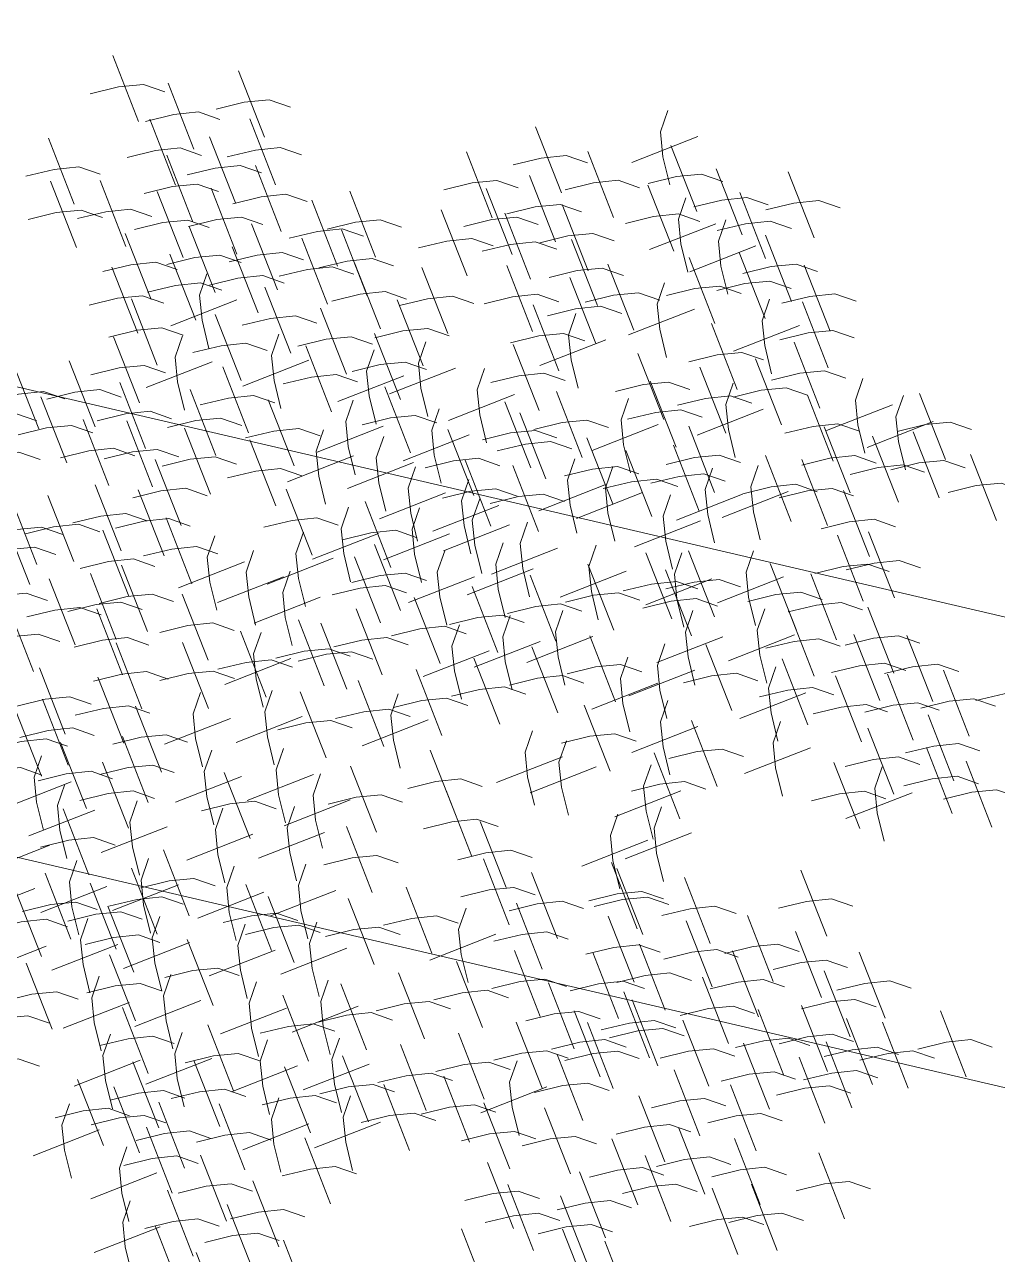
# Model space of a CAD drawing. Header units: millimetres. Extents: x 474016 to 477875, y 2288607 to 2292200.
# Drawn here: x 474271.42 to 474277.79, y 2289459.5 to 2289467.56 of the extents above; entities that cross this region are included whole.
import ezdxf

# ---------------------------------------------------------------- set-up
doc = ezdxf.new("R2010")
doc.units = ezdxf.units.MM
doc.header["$LTSCALE"] = 50
doc.layers.add('EXT', color=3, linetype='Continuous', lineweight=5)
doc.layers.add('JARDINES', color=98, linetype='Continuous', lineweight=13)

# ---------------------------------------------------------------- blocks, each defined once
blk = doc.blocks.new('Plarbol-031')
for points in [[(0.1874, 2.608325), (0.40975, 2.455225)], [(0.197575, 2.439975), (0.2719, 2.521925), (0.34495, 2.5829), (0.428175, 2.60515)], [(-0.158175, 2.3142), (-0.240125, 2.388525), (-0.301075, 2.461575), (-0.3233, 2.5448)], [(-0.326475, 2.304025), (-0.173425, 2.526375)], [(-0.239475, 2.44125), (-0.01715, 2.28815)], [(-0.229325, 2.2729), (-0.155, 2.35485), (-0.08195, 2.415825), (0.001275, 2.438075)], [(-0.046375, 2.464125), (0.175975, 2.311025)], [(-0.0362, 2.295775), (0.038125, 2.377725), (0.111175, 2.4387), (0.1944, 2.46095)], [(0.07815, 2.43935), (0.300475, 2.28625)], [(0.0883, 2.271), (0.162625, 2.35295), (0.235675, 2.413925), (0.3189, 2.436175)], [(0.250925, 2.3593), (0.473275, 2.2062)], [(0.2611, 2.19095), (0.335425, 2.2729), (0.408475, 2.3339), (0.4917, 2.356125)], [(0.43705, 2.347875), (0.6594, 2.194775)], [(0.447225, 2.179525), (0.52155, 2.261475), (0.5946, 2.32245), (0.677825, 2.3447)], [(0.0845, 2.07725), (0.00255, 2.151575), (-0.058425, 2.224625), (-0.080675, 2.30785)], [(0.089575, 2.082975), (0.242675, 2.3053)], [(0.257925, 2.093125), (0.175975, 2.16745), (0.115, 2.2405), (0.09275, 2.323725)], [(-0.226775, 2.26655), (-0.00445, 2.11345)], [(-0.2166, 2.0982), (-0.142275, 2.18015), (-0.069225, 2.24115), (0.013975, 2.263375)], [(-0.08385, 2.067075), (0.06925, 2.289425)], [(0.20455, 2.2494), (0.4269, 2.0963)], [(-0.705725, 2.211275), (-0.4834, 2.0582)], [(-0.695575, 2.04295), (-0.62125, 2.1249), (-0.548175, 2.185875), (-0.464975, 2.2081)], [(-0.488475, 2.244325), (-0.266125, 2.091225)], [(-0.4783, 2.075975), (-0.403975, 2.157925), (-0.330925, 2.2189), (-0.247725, 2.24115)], [(0.214725, 2.08105), (0.28905, 2.163), (0.3621, 2.224), (0.445325, 2.246225)], [(0.50885, 2.228425), (0.731175, 2.07535)], [(0.519, 2.0601), (0.593325, 2.14205), (0.666375, 2.203025), (0.7496, 2.22525)], [(0.565375, 1.935575), (0.483425, 2.0099), (0.42245, 2.082975), (0.400225, 2.166175)], [(1.074225, 2.189675), (1.29655, 2.0366)], [(1.084375, 2.02135), (1.1587, 2.1033), (1.23175, 2.164275), (1.314975, 2.1865)], [(0.057175, 2.1268), (0.279525, 1.9737)], [(0.06735, 1.95845), (0.141675, 2.0404), (0.214725, 2.101375), (0.29795, 2.123625)], [(0.39705, 1.925425), (0.550125, 2.14775)], [(1.028475, 1.884125), (0.946525, 1.95845), (0.88555, 2.0315), (0.863325, 2.114725)], [(1.024025, 1.907625), (1.177125, 2.129975)], [(1.192375, 1.9178), (1.110425, 1.992125), (1.04945, 2.065175), (1.0272, 2.1484)], [(0.56855, 2.0836), (0.7909, 1.9305)], [(0.578725, 1.91525), (0.65305, 1.9972), (0.7261, 2.0582), (0.809325, 2.080425)], [(0.860125, 1.873975), (1.013225, 2.0963)], [(1.36515, 2.105825), (1.5875, 1.95275)], [(1.375325, 1.9375), (1.44965, 2.01945), (1.5227, 2.080425), (1.605925, 2.10265)], [(-0.6206, 2.044225), (-0.398275, 1.891125)], [(-0.61045, 1.875875), (-0.536125, 1.957825), (-0.463075, 2.0188), (-0.37985, 2.04105)], [(-0.45545, 2.022625), (-0.233125, 1.869525)], [(-0.445275, 1.854275), (-0.37095, 1.936225), (-0.2979, 1.9972), (-0.2147, 2.01945)], [(1.135825, 2.055025), (1.358175, 1.901925)], [(1.146, 1.886675), (1.220325, 1.968625), (1.293375, 2.0296), (1.3766, 2.051825)], [(-0.8709, 1.985125), (-0.64855, 1.83205)], [(-0.860725, 1.8168), (-0.7864, 1.89875), (-0.71335, 1.959725), (-0.630125, 1.98195)], [(0.031125, 1.753275), (0.184225, 1.9756)], [(0.199475, 1.763425), (0.117525, 1.83775), (0.05655, 1.9108), (0.0343, 1.994025)], [(-0.3519, 1.93305), (-0.129575, 1.77995)], [(-0.341725, 1.7647), (-0.2674, 1.84665), (-0.194375, 1.907625), (-0.11115, 1.929875)], [(-0.18485, 1.9324), (0.0375, 1.779325)], [(-0.174675, 1.764075), (-0.10035, 1.846025), (-0.0273, 1.907), (0.0559, 1.929225)], [(0.268725, 1.96545), (0.49105, 1.81235)], [(0.278875, 1.7971), (0.3532, 1.87905), (0.42625, 1.940025), (0.509475, 1.962275)], [(0.483425, 1.9483), (0.705775, 1.7952)], [(0.4936, 1.77995), (0.567925, 1.8619), (0.640975, 1.922875), (0.7242, 1.945125)], [(0.7242, 1.944475), (0.946525, 1.791375)], [(0.73435, 1.77615), (0.808675, 1.858075), (0.881725, 1.919075), (0.96495, 1.9413)], [(1.01705, 1.954), (1.239375, 1.800925)], [(1.0272, 1.785675), (1.101525, 1.867625), (1.174575, 1.9286), (1.2578, 1.950825)], [(-0.729875, 1.912075), (-0.507525, 1.758975)], [(-0.7197, 1.74375), (-0.645375, 1.8257), (-0.572325, 1.886675), (-0.4891, 1.9089)], [(-0.6187, 1.873325), (-0.39635, 1.720225)], [(0.8449, 1.880325), (1.067225, 1.727225)], [(0.85505, 1.711975), (0.929375, 1.793925), (1.002425, 1.8549), (1.08565, 1.87715)], [(-0.608525, 1.705), (-0.5342, 1.78695), (-0.46115, 1.847925), (-0.37795, 1.87015)], [(-0.275675, 1.809175), (-0.05335, 1.656075)], [(-0.2655, 1.640825), (-0.1912, 1.722775), (-0.11815, 1.78375), (-0.034925, 1.806)], [(0.32525, 1.80345), (0.5476, 1.65035)], [(0.335425, 1.635125), (0.40975, 1.71705), (0.4828, 1.77805), (0.566025, 1.800275)], [(0.4612, 1.58365), (0.6143, 1.806)], [(0.62955, 1.593825), (0.5476, 1.66815), (0.4866, 1.7412), (0.464375, 1.824425)], [(-1.761525, 1.7539), (-1.539175, 1.6008)], [(-1.75135, 1.585575), (-1.677025, 1.6675), (-1.603975, 1.7285), (-1.52075, 1.750725)], [(-0.826425, 1.7482), (-0.6041, 1.5951)], [(-0.81625, 1.57985), (-0.74195, 1.6618), (-0.668875, 1.722775), (-0.585675, 1.745)], [(-0.50055, 1.711975), (-0.2782, 1.558875)], [(-0.490375, 1.543625), (-0.41605, 1.625575), (-0.343, 1.686575), (-0.259775, 1.7088)], [(-0.18295, 1.4674), (-0.02985, 1.68975)], [(-0.0146, 1.477575), (-0.09655, 1.5519), (-0.157525, 1.62495), (-0.179775, 1.708175)], [(0.100375, 1.71515), (0.322725, 1.56205)], [(0.11055, 1.546825), (0.184875, 1.62875), (0.257925, 1.68975), (0.34115, 1.711975)], [(0.843625, 1.729125), (1.06595, 1.576025)], [(0.853775, 1.5608), (0.9281, 1.642725), (1.001175, 1.703725), (1.084375, 1.72595)], [(1.041825, 1.720875), (1.26415, 1.567775)], [(1.051975, 1.552525), (1.1263, 1.634475), (1.19935, 1.69545), (1.282575, 1.7177)], [(-0.3341, 1.64465), (-0.1118, 1.49155)], [(-0.32395, 1.4763), (-0.249625, 1.55825), (-0.1766, 1.619225), (-0.093375, 1.641475)], [(0.1982, 1.653525), (0.42055, 1.50045)], [(0.208375, 1.4852), (0.2827, 1.56715), (0.35575, 1.628125), (0.438975, 1.65035)], [(0.720375, 1.664325), (0.942725, 1.51125)], [(0.73055, 1.496), (0.804875, 1.57795), (0.877925, 1.638925), (0.96115, 1.66115)], [(1.20825, 1.644), (1.4306, 1.4909)], [(1.218425, 1.475675), (1.29275, 1.557625), (1.3658, 1.6186), (1.449025, 1.640825)], [(-1.6243, 1.62685), (-1.401975, 1.47375)], [(-1.614125, 1.458525), (-1.5398, 1.54045), (-1.46675, 1.60145), (-1.38355, 1.623675)], [(-1.15485, 1.61225), (-0.932525, 1.45915)], [(-1.144675, 1.4439), (-1.07035, 1.52585), (-0.9973, 1.586825), (-0.9141, 1.609075)], [(0.4161, 1.593175), (0.638425, 1.4401)], [(0.715925, 1.3772), (0.869025, 1.59955)], [(0.884275, 1.387375), (0.802325, 1.4617), (0.74135, 1.53475), (0.7191, 1.61795)], [(-1.9578, 1.5646), (-1.735475, 1.4115)], [(-1.94765, 1.39625), (-1.873325, 1.4782), (-1.800275, 1.5392), (-1.71705, 1.561425)], [(0.3316, 1.321925), (0.24965, 1.39625), (0.188675, 1.469325), (0.16645, 1.552525)], [(0.42625, 1.42485), (0.500575, 1.5068), (0.57365, 1.567775), (0.65685, 1.59)], [(1.117425, 1.5665), (1.33975, 1.4134)], [(1.127575, 1.398175), (1.2019, 1.4801), (1.27495, 1.5411), (1.358175, 1.563325)], [(-2.19095, 1.5341), (-1.9686, 1.381025)], [(-2.180775, 1.365775), (-2.10645, 1.447725), (-2.0334, 1.5087), (-1.950175, 1.530925)], [(-1.255225, 1.50235), (-1.032875, 1.34925)], [(-1.24505, 1.334), (-1.170725, 1.41595), (-1.097675, 1.476925), (-1.01445, 1.499175)], [(-0.764175, 1.525225), (-0.541825, 1.372125)], [(-0.754, 1.356875), (-0.679675, 1.438825), (-0.606625, 1.4998), (-0.5234, 1.52205)], [(0.163275, 1.311775), (0.316375, 1.5341)], [(0.40785, 1.501075), (0.630175, 1.347975)], [(0.7458, 1.281275), (0.66385, 1.3556), (0.60285, 1.42865), (0.580625, 1.511875)], [(1.9064, 1.34035), (1.980725, 1.4223), (2.053775, 1.4833), (2.137, 1.505525)], [(-1.7126, 1.48455), (-1.490275, 1.331475)], [(-1.702425, 1.316225), (-1.6281, 1.398175), (-1.55505, 1.45915), (-1.47185, 1.481375)], [(-1.506775, 1.49155), (-1.28445, 1.33845)], [(-1.496625, 1.3232), (-1.4223, 1.40515), (-1.349225, 1.466125), (-1.266025, 1.488375)], [(-1.098325, 1.4725), (-0.875975, 1.3194)], [(-1.08815, 1.30415), (-1.013825, 1.3861), (-0.940775, 1.447075), (-0.85755, 1.469325)], [(-0.311875, 1.476925), (-0.08955, 1.32385)], [(-0.3017, 1.3086), (-0.2274, 1.39055), (-0.15435, 1.451525), (-0.07115, 1.47375)], [(0.418, 1.332725), (0.492325, 1.414675), (0.565375, 1.475675), (0.6486, 1.4979)], [(0.57745, 1.271125), (0.73055, 1.49345)], [(-1.93875, 1.41215), (-1.7164, 1.25905)], [(-1.928575, 1.2438), (-1.85425, 1.32575), (-1.7812, 1.386725), (-1.698, 1.408975)], [(-0.075575, 1.421025), (0.14675, 1.26795)], [(-0.065425, 1.2527), (0.0089, 1.33465), (0.08195, 1.395625), (0.165175, 1.41785)], [(1.366425, 1.40515), (1.588775, 1.25205)], [(-1.205675, 1.361325), (-0.983325, 1.208225)], [(-1.1955, 1.192975), (-1.121175, 1.274925), (-1.048125, 1.3359), (-0.9649, 1.35815)], [(-0.9865, 1.395625), (-0.764175, 1.242525)], [(-0.97635, 1.227275), (-0.902025, 1.309225), (-0.828975, 1.370225), (-0.74575, 1.39245)], [(-0.773075, 1.37085), (-0.550725, 1.21775)], [(-0.7629, 1.2025), (-0.688575, 1.28445), (-0.615525, 1.34545), (-0.5323, 1.367675)], [(0.26935, 1.382925), (0.4917, 1.229825)], [(0.279525, 1.214575), (0.35385, 1.296525), (0.4269, 1.3575), (0.510125, 1.37975)], [(1.1155, 1.388), (1.33785, 1.2349)], [(1.125675, 1.21965), (1.2, 1.3016), (1.27305, 1.3626), (1.356275, 1.384825)], [(1.3766, 1.2368), (1.450925, 1.31875), (1.523975, 1.37975), (1.6072, 1.401975)], [(1.55065, 1.3988), (1.773, 1.2457)], [(1.560825, 1.23045), (1.63515, 1.3124), (1.7082, 1.3734), (1.791425, 1.395625)], [(1.739325, 1.367675), (1.96165, 1.214575)], [(1.749475, 1.199325), (1.8238, 1.281275), (1.896875, 1.342275), (1.980075, 1.3645)], [(-1.808525, 1.33465), (-1.586175, 1.18155)], [(-1.79835, 1.1663), (-1.724025, 1.24825), (-1.650975, 1.309225), (-1.567775, 1.331475)], [(-1.59825, 1.3251), (-1.375925, 1.172025)], [(-1.5881, 1.156775), (-1.513775, 1.238725), (-1.440725, 1.2997), (-1.3575, 1.321925)], [(-0.354425, 1.0996), (-0.201375, 1.321925)], [(-0.186125, 1.10975), (-0.26805, 1.184075), (-0.329025, 1.25715), (-0.35125, 1.34035)], [(0.119425, 1.339725), (0.341775, 1.186625)], [(0.1296, 1.171375), (0.203925, 1.253325), (0.276975, 1.3143), (0.3602, 1.33655)], [(0.50185, 1.0977), (0.65495, 1.320025)], [(0.6702, 1.10785), (0.58825, 1.182175), (0.527275, 1.255225), (0.505025, 1.33845)], [(0.883, 1.0977), (1.0361, 1.320025)], [(1.05135, 1.10785), (0.9694, 1.182175), (0.908425, 1.255225), (0.886175, 1.33845)], [(0.9656, 1.33465), (1.187925, 1.18155)], [(0.97575, 1.1663), (1.050075, 1.24825), (1.123125, 1.309225), (1.20635, 1.331475)], [(-1.39435, 1.2997), (-1.172, 1.1466)], [(-1.384175, 1.13135), (-1.30985, 1.2133), (-1.2368, 1.2743), (-1.153575, 1.296525)], [(-0.596475, 1.057675), (-0.443375, 1.28)], [(-0.428125, 1.067825), (-0.510075, 1.14215), (-0.57105, 1.215225), (-0.5933, 1.298425)], [(-0.215975, 1.27875), (0.00635, 1.12565)], [(-0.2058, 1.1104), (-0.1315, 1.19235), (-0.058425, 1.253325), (0.024775, 1.27555)], [(-0.145475, 1.27555), (0.076875, 1.122475)], [(-0.1353, 1.107225), (-0.060975, 1.189175), (0.012075, 1.25015), (0.0953, 1.272375)], [(0.2592, 1.0634), (0.412275, 1.285725)], [(0.427525, 1.07355), (0.345575, 1.147875), (0.2846, 1.220925), (0.262375, 1.30415)], [(1.38105, 1.2889), (1.603375, 1.1358)], [(1.3912, 1.12055), (1.465525, 1.2025), (1.538575, 1.2635), (1.6218, 1.285725)], [(0.12325, 1.007475), (0.27635, 1.229825)], [(0.2916, 1.01765), (0.20965, 1.091975), (0.14865, 1.165025), (0.126425, 1.24825)], [(1.1225, 1.226), (1.344825, 1.072925)], [(1.13265, 1.057675), (1.206975, 1.139625), (1.28005, 1.2006), (1.36325, 1.222825)], [(1.570975, 1.23555), (1.793325, 1.08245)], [(1.58115, 1.0672), (1.655475, 1.14915), (1.728525, 1.210125), (1.81175, 1.232375)], [(-1.761525, 1.2006), (-1.539175, 1.0475)], [(-1.75135, 1.03225), (-1.677025, 1.1142), (-1.603975, 1.1752), (-1.52075, 1.197425)], [(-1.4064, 1.18535), (-1.184075, 1.03225)], [(-1.39625, 1.017025), (-1.321925, 1.09895), (-1.248875, 1.15995), (-1.16565, 1.182175)], [(-0.9973, 1.1809), (-0.774975, 1.027825)], [(-0.98715, 1.012575), (-0.912825, 1.094525), (-0.839775, 1.1555), (-0.75655, 1.177725)], [(-0.773075, 1.216475), (-0.550725, 1.0634)], [(-0.7629, 1.04815), (-0.688575, 1.1301), (-0.615525, 1.191075), (-0.5323, 1.2133)], [(0.829, 0.94905), (0.747075, 1.023375), (0.686075, 1.096425), (0.66385, 1.17965)], [(0.681, 1.199975), (0.903325, 1.046875)], [(0.69115, 1.031625), (0.765475, 1.113575), (0.83855, 1.17455), (0.92175, 1.1968)], [(1.21015, 0.94905), (1.128225, 1.023375), (1.067225, 1.096425), (1.045, 1.17965)], [(1.786325, 1.193625), (2.008675, 1.040525)], [(1.7965, 1.025275), (1.870825, 1.107225), (1.943875, 1.1682), (2.0271, 1.19045)], [(-2.21825, 1.13645), (-1.995925, 0.98335)], [(-2.2081, 0.9681), (-2.133775, 1.05005), (-2.060725, 1.111025), (-1.9775, 1.133275)], [(-1.58555, 1.158675), (-1.363225, 1.005575)], [(-1.575375, 0.990325), (-1.50105, 1.072275), (-1.428, 1.133275), (-1.3448, 1.1555)], [(-1.21775, 1.128175), (-0.9954, 0.9751)], [(-1.207575, 0.95985), (-1.13325, 1.0418), (-1.0602, 1.102775), (-0.976975, 1.125)], [(-0.7432, 0.923), (-0.590125, 1.145325)], [(-0.574875, 0.93315), (-0.656825, 1.007475), (-0.7178, 1.08055), (-0.740025, 1.16375)], [(0.660675, 0.938875), (0.813775, 1.161225)], [(1.041825, 0.938875), (1.194925, 1.161225)], [(2.00485, 1.128825), (2.2272, 0.975725)], [(2.015025, 0.960475), (2.08935, 1.042425), (2.1624, 1.1034), (2.245625, 1.12565)], [(-1.9648, 1.11295), (-1.74245, 0.95985)], [(-1.954625, 0.9446), (-1.8803, 1.02655), (-1.80725, 1.087525), (-1.724025, 1.10975)], [(-0.4116, 0.87535), (-0.258525, 1.0977)], [(-0.2433, 0.885525), (-0.325225, 0.95985), (-0.3862, 1.0329), (-0.408425, 1.116125)], [(-0.0559, 1.094525), (0.16645, 0.941425)], [(-0.045725, 0.926175), (0.0286, 1.008125), (0.10165, 1.0691), (0.184875, 1.09135)], [(0.550775, 1.102775), (0.7731, 0.949675)], [(0.560925, 0.934425), (0.63525, 1.016375), (0.708325, 1.077375), (0.791525, 1.0996)], [(0.649225, 1.0907), (0.871575, 0.9376)], [(0.6594, 0.922375), (0.733725, 1.0043), (0.806775, 1.0653), (0.89, 1.087525)], [(1.411525, 1.1193), (1.633875, 0.9662)], [(1.4217, 0.95095), (1.496025, 1.0329), (1.569075, 1.093875), (1.6523, 1.116125)], [(1.851125, 1.0869), (2.073475, 0.9338)], [(1.8613, 0.91855), (1.935625, 1.0005), (2.008675, 1.061475), (2.091875, 1.083725)], [(-1.263475, 0.81565), (-1.345425, 0.889975), (-1.4064, 0.963025), (-1.42865, 1.046225)], [(-0.96365, 1.03035), (-0.7413, 0.87725)], [(-0.62695, 1.06975), (-0.404625, 0.91665)], [(-0.6168, 0.9014), (-0.542475, 0.98335), (-0.469425, 1.044325), (-0.3862, 1.066575)], [(-0.33665, 1.0691), (-0.114325, 0.916)], [(-0.326475, 0.900775), (-0.25215, 0.9827), (-0.179125, 1.0437), (-0.095925, 1.065925)], [(1.20635, 1.05895), (1.428675, 0.90585)], [(1.216525, 0.8906), (1.290825, 0.97255), (1.3639, 1.033525), (1.4471, 1.055775)], [(-2.11915, 1.00495), (-1.896825, 0.85185)], [(-2.109, 0.8366), (-2.034675, 0.91855), (-1.961625, 0.979525), (-1.8784, 1.001775)], [(-1.772325, 0.999875), (-1.549975, 0.846775)], [(-1.76215, 0.831525), (-1.687825, 0.913475), (-1.614775, 0.97445), (-1.53155, 0.996675)], [(-1.58745, 1.029725), (-1.365125, 0.876625)], [(-1.5773, 0.861375), (-1.502975, 0.943325), (-1.429925, 1.0043), (-1.3467, 1.02655)], [(-1.431825, 0.805475), (-1.278725, 1.027825)], [(-1.076075, 0.769275), (-0.922975, 0.9916)], [(-0.90775, 0.779425), (-0.989675, 0.85375), (-1.050675, 0.9268), (-1.0729, 1.010025)], [(-0.953475, 0.862025), (-0.87915, 0.94395), (-0.8061, 1.00495), (-0.722875, 1.027175)], [(-0.21725, 1.010025), (0.0051, 0.856925)], [(-0.207075, 0.841675), (-0.13275, 0.923625), (-0.0597, 0.984625), (0.023525, 1.00685)], [(0.3748, 0.780075), (0.5279, 1.0024)], [(0.54315, 0.790225), (0.4612, 0.86455), (0.400225, 0.9376), (0.377975, 1.020825)], [(0.819475, 0.780075), (0.972575, 1.0024)], [(0.987825, 0.790225), (0.905875, 0.86455), (0.8449, 0.9376), (0.82265, 1.020825)], [(1.200625, 0.780075), (1.353725, 1.0024)], [(1.368975, 0.790225), (1.287025, 0.86455), (1.22605, 0.9376), (1.2038, 1.020825)], [(1.624975, 1.022725), (1.847325, 0.869625)], [(1.63515, 0.8544), (1.709475, 0.93635), (1.782525, 0.997325), (1.86575, 1.01955)], [(-0.701275, 0.719075), (-0.548175, 0.941425)], [(-0.53295, 0.72925), (-0.6149, 0.803575), (-0.675875, 0.876625), (-0.6981, 0.95985)], [(-0.16705, 0.71655), (-0.013975, 0.938875)], [(0.001275, 0.7267), (-0.080675, 0.801025), (-0.14165, 0.874075), (-0.163875, 0.9573)], [(0.277625, 0.71655), (0.195675, 0.790875), (0.134675, 0.863925), (0.11245, 0.94715)], [(0.39195, 0.94395), (0.6143, 0.790875)], [(0.402125, 0.775625), (0.47645, 0.857575), (0.5495, 0.91855), (0.632725, 0.940775)], [(0.935725, 0.941425), (1.158075, 0.788325)], [(0.9459, 0.773075), (1.020225, 0.855025), (1.093275, 0.916), (1.1765, 0.93825)], [(-1.315575, 0.93635), (-1.093225, 0.78325)], [(-1.3054, 0.768), (-1.231075, 0.84995), (-1.158025, 0.910925), (-1.0748, 0.93315)], [(-0.527225, 0.669525), (-0.374125, 0.891875)], [(-0.358875, 0.6797), (-0.440825, 0.754025), (-0.501825, 0.827075), (-0.52405, 0.9103)], [(-0.091475, 0.6778), (0.061625, 0.900125)], [(0.076875, 0.68795), (-0.005075, 0.762275), (-0.06605, 0.835325), (-0.0883, 0.91855)], [(0.109275, 0.706375), (0.262375, 0.928725)], [(1.74885, 0.691125), (1.90195, 0.913475)], [(1.9172, 0.7013), (1.83525, 0.775625), (1.77425, 0.848675), (1.752025, 0.9319)], [(-1.7431, 0.8652), (-1.52075, 0.7121)], [(-1.732925, 0.69685), (-1.6586, 0.7788), (-1.58555, 0.839775), (-1.502325, 0.862025)], [(-0.36205, 0.642225), (-0.209, 0.86455)], [(-0.19375, 0.652375), (-0.275675, 0.7267), (-0.33665, 0.79975), (-0.358875, 0.882975)], [(0.970025, 0.625075), (0.8881, 0.6994), (0.8271, 0.77245), (0.804875, 0.85565)], [(1.500475, 0.626975), (1.418525, 0.7013), (1.35755, 0.77435), (1.3353, 0.857575)], [(-1.6135, 0.8061), (-1.391175, 0.653025)], [(-1.603325, 0.637775), (-1.529025, 0.719725), (-1.45595, 0.7807), (-1.37275, 0.802925)], [(-1.20885, 0.568525), (-1.2908, 0.64285), (-1.351775, 0.7159), (-1.374, 0.799125)], [(-0.5628, 0.572975), (-0.64475, 0.6473), (-0.705725, 0.72035), (-0.727975, 0.803575)], [(0.07625, 0.58885), (0.229325, 0.8112)], [(0.244575, 0.599025), (0.162625, 0.67335), (0.10165, 0.7464), (0.079425, 0.829625)], [(0.8017, 0.6149), (0.9548, 0.83725)], [(1.332125, 0.6168), (1.485225, 0.83915)], [(1.5913, 0.842325), (1.81365, 0.689225)], [(1.601475, 0.673975), (1.6758, 0.755925), (1.74885, 0.8169), (1.832075, 0.83915)], [(-1.3772, 0.558375), (-1.2241, 0.7807)], [(-1.18025, 0.78705), (-0.957925, 0.63395)], [(-1.1701, 0.618725), (-1.095775, 0.70065), (-1.022725, 0.76165), (-0.9395, 0.783875)], [(-0.966825, 0.780075), (-0.744475, 0.626975)], [(-0.95665, 0.611725), (-0.882325, 0.693675), (-0.809275, 0.75465), (-0.72605, 0.7769)], [(-0.73115, 0.5628), (-0.57805, 0.78515)], [(-0.094, 0.53105), (-0.17595, 0.605375), (-0.23695, 0.678425), (-0.25915, 0.76165)], [(0.23315, 0.78515), (0.455475, 0.63205)], [(0.2433, 0.6168), (0.317625, 0.69875), (0.3907, 0.75975), (0.4739, 0.781975)], [(-0.262325, 0.520875), (-0.10925, 0.743225)], [(0.4091, 0.5031), (0.5622, 0.725425)], [(0.57745, 0.51325), (0.4955, 0.587575), (0.434525, 0.66065), (0.412275, 0.74385)], [(0.550775, 0.721625), (0.7731, 0.568525)], [(0.560925, 0.553275), (0.63525, 0.635225), (0.708325, 0.696225), (0.791525, 0.71845)], [(0.7134, 0.4942), (0.8665, 0.71655)], [(0.881725, 0.504375), (0.7998, 0.5787), (0.7388, 0.65175), (0.716575, 0.734975)], [(-0.444, 0.665725), (-0.2217, 0.512625)], [(-0.43385, 0.497375), (-0.359525, 0.579325), (-0.286475, 0.6403), (-0.203275, 0.66255)], [(-0.091475, 0.439575), (0.061625, 0.6619)], [(0.076875, 0.449725), (-0.005075, 0.52405), (-0.06605, 0.597125), (-0.0883, 0.680325)], [(0.931925, 0.443375), (1.085025, 0.665725)], [(1.10025, 0.45355), (1.018325, 0.527875), (0.957325, 0.600925), (0.9351, 0.68415)], [(1.051975, 0.67145), (1.274325, 0.51835)], [(1.06215, 0.5031), (1.136475, 0.58505), (1.209525, 0.646025), (1.29275, 0.668275)], [(-1.58935, 0.6492), (-1.367025, 0.4961)], [(-1.5792, 0.480875), (-1.504875, 0.5628), (-1.431825, 0.6238), (-1.3486, 0.646025)], [(-1.235525, 0.646025), (-1.0132, 0.492925)], [(-1.225375, 0.4777), (-1.15105, 0.559625), (-1.077975, 0.620625), (-0.994775, 0.64285)], [(-0.938875, 0.6149), (-0.716525, 0.4618)], [(-0.9287, 0.44655), (-0.854375, 0.5285), (-0.781325, 0.5895), (-0.6981, 0.611725)], [(-0.31885, 0.381775), (-0.4008, 0.4561), (-0.4618, 0.52915), (-0.484025, 0.61235)], [(0.074325, 0.626325), (0.296675, 0.47325)], [(0.0845, 0.458), (0.158825, 0.53995), (0.231875, 0.600925), (0.3151, 0.62315)], [(0.421175, 0.385575), (0.339225, 0.4599), (0.27825, 0.53295), (0.256025, 0.616175)], [(-0.4872, 0.3716), (-0.3341, 0.59395)], [(0.25285, 0.375425), (0.405925, 0.59775)], [(0.39195, 0.5628), (0.6143, 0.409725)], [(-1.47185, 0.5177), (-1.2495, 0.364625)], [(-0.719075, 0.536775), (-0.496725, 0.383675)], [(-0.7089, 0.368425), (-0.634575, 0.450375), (-0.561525, 0.51135), (-0.4783, 0.5336)], [(-0.3233, 0.55075), (-0.101, 0.39765)], [(-0.31315, 0.3824), (-0.23885, 0.46435), (-0.1658, 0.525325), (-0.082575, 0.547575)], [(0.402125, 0.394475), (0.47645, 0.476425), (0.5495, 0.5374), (0.632725, 0.559625)], [(-1.677025, 0.478325), (-1.4547, 0.325225)], [(-1.66685, 0.309975), (-1.59255, 0.391925), (-1.519475, 0.452925), (-1.436275, 0.47515)], [(-1.461675, 0.349375), (-1.38735, 0.431325), (-1.3143, 0.4923), (-1.231075, 0.514525)], [(-1.1701, 0.512625), (-0.94775, 0.359525)], [(-1.159925, 0.344275), (-1.0856, 0.426225), (-1.01255, 0.487225), (-0.929325, 0.50945)], [(-0.359525, 0.4688), (-0.1372, 0.3157)], [(0.2808, 0.247725), (0.19885, 0.32205), (0.13785, 0.3951), (0.115625, 0.478325)], [(0.681, 0.491025), (0.903325, 0.337925)], [(0.69115, 0.322675), (0.765475, 0.404625), (0.83855, 0.465625), (0.92175, 0.48785)], [(1.003075, 0.489125), (1.2254, 0.336025)], [(1.013225, 0.320775), (1.08755, 0.402725), (1.1606, 0.4637), (1.243825, 0.48595)], [(-0.408425, 0.207075), (-0.490375, 0.2814), (-0.551375, 0.35445), (-0.5736, 0.437675)], [(-0.34935, 0.30045), (-0.275025, 0.3824), (-0.202, 0.443375), (-0.118775, 0.465625)], [(-0.084475, 0.467525), (0.13785, 0.314425)], [(-0.074325, 0.299175), (0, 0.381125), (0.073075, 0.442125), (0.156275, 0.46435)], [(0.11245, 0.237575), (0.26555, 0.4599)], [(1.015775, 0.204525), (1.168875, 0.426875)], [(1.184125, 0.2147), (1.102175, 0.289025), (1.041175, 0.362075), (1.01895, 0.4453)], [(1.71645, 0.432575), (1.9388, 0.2795)], [(1.726625, 0.26425), (1.80095, 0.3462), (1.874, 0.407175), (1.957225, 0.4294)], [(-1.3683, 0.41225), (-1.14595, 0.25915)], [(-1.358125, 0.243925), (-1.2838, 0.325875), (-1.21075, 0.38685), (-1.127525, 0.409075)], [(-0.576775, 0.1969), (-0.423675, 0.41925)], [(0.23315, 0.404), (0.455475, 0.2509)], [(0.2433, 0.23565), (0.317625, 0.3176), (0.3907, 0.3786), (0.4739, 0.400825)], [(-1.851075, 0.3519), (-1.62875, 0.198825)], [(-1.840925, 0.183575), (-1.7666, 0.265525), (-1.69355, 0.3265), (-1.610325, 0.348725)], [(-1.1955, 0.35065), (-0.973175, 0.19755)], [(-1.18535, 0.1823), (-1.111025, 0.26425), (-1.037975, 0.325225), (-0.95475, 0.34745)], [(0.86585, 0.109875), (0.7839, 0.1842), (0.722925, 0.25725), (0.7007, 0.340475)], [(1.306725, 0.10415), (1.224775, 0.178475), (1.163775, 0.25155), (1.14155, 0.33475)], [(-1.690375, 0.3049), (-1.468025, 0.1518)], [(-1.6802, 0.13655), (-1.605875, 0.2185), (-1.532825, 0.2795), (-1.4496, 0.301725)], [(-1.508675, 0.322675), (-1.28635, 0.1696)], [(-1.498525, 0.15435), (-1.4242, 0.2363), (-1.35115, 0.297275), (-1.267925, 0.3195)], [(-0.36715, 0.0559), (-0.4491, 0.1302), (-0.510075, 0.20325), (-0.5323, 0.286475)], [(-0.2433, 0.3087), (-0.02095, 0.155625)], [(-0.233125, 0.140375), (-0.1588, 0.222325), (-0.08575, 0.2833), (-0.002525, 0.305525)], [(0.5692, 0.05905), (0.7223, 0.2814)], [(0.737525, 0.069225), (0.655575, 0.14355), (0.5946, 0.2166), (0.572375, 0.299825)], [(0.697525, 0.099725), (0.8506, 0.32205)], [(1.138375, 0.094), (1.291475, 0.316325)], [(2.075375, 0.29855), (2.2977, 0.14545)], [(2.085525, 0.1302), (2.15985, 0.21215), (2.232925, 0.273125), (2.316125, 0.295375)], [(2.456525, 0.28585), (2.67885, 0.13275)], [(2.466675, 0.1175), (2.541, 0.19945), (2.614075, 0.260425), (2.697275, 0.282675)], [(-0.680325, 0.00635), (-0.762275, 0.08065), (-0.82325, 0.1537), (-0.845475, 0.236925)], [(-0.6943, 0.0324), (-0.5412, 0.254725)], [(-0.52595, 0.042575), (-0.6079, 0.116875), (-0.668875, 0.189925), (-0.691125, 0.273125)], [(-0.535475, 0.04575), (-0.382375, 0.26805)], [(0.074325, 0.245175), (0.296675, 0.0921)], [(0.0845, 0.07685), (0.158825, 0.1588), (0.231875, 0.219775), (0.3151, 0.242)], [(-1.8822, 0.054625), (-1.8079, 0.13655), (-1.734825, 0.19755), (-1.651625, 0.219775)], [(-1.1847, 0.2185), (-0.962375, 0.0654)], [(-1.17455, 0.0502), (-1.100225, 0.1321), (-1.027175, 0.1931), (-0.94395, 0.215325)], [(-1.037325, 0.189925), (-0.815, 0.03685)], [(-0.84865, -0.0038), (-0.695575, 0.2185)], [(-0.324575, 0.188025), (-0.102275, 0.03495)], [(1.0164, -0.022225), (1.1695, 0.200075)], [(1.18475, -0.012075), (1.1028, 0.062225), (1.041825, 0.1353), (1.019575, 0.2185)], [(1.830175, 0.228025), (2.0525, 0.07495)], [(1.840325, 0.0597), (1.91465, 0.14165), (1.9877, 0.202625), (2.070925, 0.22485)], [(-1.330825, 0.1429), (-1.108475, -0.01015)], [(-1.027175, 0.0216), (-0.95285, 0.103525), (-0.879775, 0.1645), (-0.796575, 0.18675)], [(-0.402075, 0.1499), (-0.179775, -0.003175)], [(-0.391925, -0.018425), (-0.3176, 0.0635), (-0.24455, 0.1245), (-0.16135, 0.146725)], [(-0.314425, 0.0197), (-0.240125, 0.101625), (-0.16705, 0.1626), (-0.08385, 0.18485)], [(1.364525, 0.1607), (1.586875, 0.007625)], [(1.3747, -0.007625), (1.449025, 0.0743), (1.522075, 0.1353), (1.605275, 0.157525)], [(1.644025, 0.17595), (1.866375, 0.022875)], [(1.6542, 0.007625), (1.728525, 0.08955), (1.801575, 0.150525), (1.8848, 0.172775)], [(2.004225, 0.16515), (2.22655, 0.012075)], [(2.014375, -0.003175), (2.0887, 0.07875), (2.161775, 0.139725), (2.244975, 0.161975)], [(-1.788825, -0.0597), (-1.7145, 0.02225), (-1.64145, 0.0832), (-1.558225, 0.105425)], [(-1.32065, -0.0254), (-1.246325, 0.05655), (-1.173275, 0.1175), (-1.09005, 0.139725)], [(0.06735, -0.110525), (0.22045, 0.111775)], [(0.235675, -0.100375), (0.15375, -0.02605), (0.09275, 0.047025), (0.070525, 0.1302)], [(2.2977, 0.127025), (2.52005, -0.02605)], [(2.307875, -0.041275), (2.3822, 0.04065), (2.45525, 0.101625), (2.538475, 0.12385)], [(-0.084475, 0.086375), (0.13785, -0.0667)], [(-0.074325, -0.08195), (0, 0), (0.073075, 0.060975), (0.156275, 0.0832)], [(1.1028, 0.0521), (1.32515, -0.101)], [(1.112975, -0.11625), (1.1873, -0.0343), (1.26035, 0.026675), (1.343575, 0.048925)], [(2.177, 0.062225), (2.39935, -0.090825)], [(2.187175, -0.106075), (2.2615, -0.024125), (2.33455, 0.03685), (2.417775, 0.05905)], [(-1.457225, 0.008275), (-1.2349, -0.144825)], [(-1.447075, -0.160075), (-1.37275, -0.078125), (-1.2997, -0.01715), (-1.216475, 0.005075)], [(-1.210125, 0.015875), (-0.987775, -0.1372)], [(-1.19995, -0.15245), (-1.125625, -0.0705), (-1.052575, -0.009525), (-0.96935, 0.0127)], [(-0.4961, -0.210275), (-0.343, 0.012075)], [(-0.32775, -0.2001), (-0.4097, -0.125775), (-0.470675, -0.052725), (-0.492925, 0.0305)], [(0.2916, 0.020325), (0.513925, -0.13275)], [(0.30175, -0.148), (0.376075, -0.06605), (0.449125, -0.005075), (0.53235, 0.01715)], [(1.132025, 0.04575), (1.35435, -0.10735)], [(1.1422, -0.1226), (1.216525, -0.04065), (1.289575, 0.020325), (1.372775, 0.042575)], [(1.463, 0.02795), (1.685325, -0.12515)], [(1.47315, -0.140375), (1.547475, -0.05845), (1.620525, 0.00255), (1.70375, 0.024775)], [(1.67325, 0.0324), (1.8956, -0.1207)], [(1.683425, -0.13595), (1.75775, -0.054), (1.8308, 0.007), (1.914025, 0.029225)], [(2.0074, 0.007), (2.229725, -0.1461)], [(2.017575, -0.16135), (2.091875, -0.0794), (2.16495, -0.018425), (2.24815, 0.003825)], [(-0.82325, -0.0165), (-0.600925, -0.1696)], [(-0.813075, -0.18485), (-0.73875, -0.1029), (-0.6657, -0.041925), (-0.5825, -0.0197)], [(-0.5609, -0.0089), (-0.33855, -0.161975)], [(-0.550725, -0.177225), (-0.4764, -0.095275), (-0.40335, -0.0343), (-0.320125, -0.012075)], [(-1.567775, -0.0794), (-1.345425, -0.2325)], [(-1.5576, -0.24775), (-1.483275, -0.1658), (-1.410225, -0.1048), (-1.327, -0.082575)], [(-1.076075, -0.054625), (-0.85375, -0.207725)], [(-1.065925, -0.222975), (-0.9916, -0.141025), (-0.91855, -0.080025), (-0.835325, -0.0578)], [(-0.2433, -0.072425), (-0.02095, -0.2255)], [(-0.233125, -0.24075), (-0.1588, -0.1588), (-0.08575, -0.097825), (-0.002525, -0.0756)], [(0.427525, -0.07305), (0.649875, -0.22615)], [(0.4377, -0.2414), (0.512025, -0.15945), (0.585075, -0.09845), (0.6683, -0.076225)], [(2.161775, -0.05525), (2.3841, -0.20835)], [(2.171925, -0.2236), (2.24625, -0.14165), (2.3193, -0.080675), (2.402525, -0.05845)], [(-0.168975, -0.3589), (-0.2509, -0.284575), (-0.311875, -0.211525), (-0.3341, -0.128325)], [(0.6016, -0.097825), (0.823925, -0.250925)], [(0.61175, -0.266175), (0.686075, -0.184225), (0.759125, -0.123225), (0.84235, -0.101)], [(1.206975, -0.123225), (1.429325, -0.276325)], [(1.21715, -0.291575), (1.291475, -0.209625), (1.364525, -0.14865), (1.44775, -0.1264)], [(1.63515, -0.114975), (1.857475, -0.268075)], [(1.6453, -0.283325), (1.719625, -0.201375), (1.792675, -0.140375), (1.8759, -0.11815)], [(1.87845, -0.09845), (2.100775, -0.25155)], [(1.8886, -0.2668), (1.962925, -0.18485), (2.035975, -0.123875), (2.1192, -0.101625)], [(-1.547425, -0.157525), (-1.3251, -0.310625)], [(-1.537275, -0.325875), (-1.46295, -0.243925), (-1.3899, -0.18295), (-1.306675, -0.160725)], [(-1.1574, -0.14675), (-0.93505, -0.299825)], [(-1.147225, -0.315075), (-1.0729, -0.233125), (-0.99985, -0.17215), (-0.916625, -0.149925)], [(-0.7197, -0.1677), (-0.497375, -0.3208)], [(-0.70955, -0.33605), (-0.635225, -0.2541), (-0.56215, -0.1931), (-0.47895, -0.170875)], [(-0.337275, -0.369075), (-0.184225, -0.14675)], [(0.8722, -0.149275), (1.09455, -0.302375)], [(0.882375, -0.317625), (0.9567, -0.235675), (1.02975, -0.1747), (1.112975, -0.15245)], [(1.36515, -0.145475), (1.5875, -0.298575)], [(1.375325, -0.3138), (1.44965, -0.23185), (1.5227, -0.170875), (1.605925, -0.14865)], [(2.10905, -0.160725), (2.331375, -0.3138)], [(2.1192, -0.32905), (2.193525, -0.2471), (2.266575, -0.186125), (2.3498, -0.1639)], [(0.074325, -0.199475), (0.296675, -0.35255)], [(0.0845, -0.3678), (0.158825, -0.28585), (0.231875, -0.224875), (0.3151, -0.20265)], [(0.690525, -0.20835), (0.912875, -0.36145)], [(0.7007, -0.3767), (0.775025, -0.29475), (0.848075, -0.233775), (0.931275, -0.211525)], [(-1.27555, -0.25155), (-1.0532, -0.40465)], [(-1.265375, -0.4199), (-1.19105, -0.33795), (-1.118, -0.276975), (-1.0348, -0.254725)], [(-1.061475, -0.2452), (-0.839125, -0.3983)], [(-1.0513, -0.41355), (-0.976975, -0.3316), (-0.903925, -0.2706), (-0.8207, -0.248375)], [(0.88935, -0.278225), (1.1117, -0.431325)], [(1.235575, -0.27125), (1.4579, -0.42435)], [(1.245725, -0.4396), (1.32005, -0.35765), (1.3931, -0.29665), (1.476325, -0.274425)], [(1.9045, -0.23505), (2.126825, -0.388125)], [(1.91465, -0.403375), (1.988975, -0.321425), (2.062025, -0.26045), (2.14525, -0.238225)], [(-1.4655, -0.4885), (-1.391175, -0.40655), (-1.3181, -0.345575), (-1.2349, -0.323325)], [(-0.928075, -0.311275), (-0.705725, -0.464375)], [(-0.9179, -0.4796), (-0.843575, -0.39765), (-0.770525, -0.336675), (-0.6873, -0.31445)], [(-0.559625, -0.5279), (-0.406525, -0.30555)], [(-0.391275, -0.517725), (-0.473225, -0.4434), (-0.5342, -0.37035), (-0.55645, -0.287125)], [(-0.1785, -0.5279), (-0.0254, -0.30555)], [(-0.01015, -0.517725), (-0.0921, -0.4434), (-0.153075, -0.37035), (-0.175325, -0.287125)], [(-0.007625, -0.52915), (0.145475, -0.306825)], [(0.160725, -0.519), (0.078775, -0.444675), (0.0178, -0.371625), (-0.00445, -0.2884)], [(0.899525, -0.446575), (0.97385, -0.364625), (1.0469, -0.30365), (1.130125, -0.2814)], [(1.663725, -0.2922), (1.886075, -0.4453)], [(1.6739, -0.46055), (1.748225, -0.3786), (1.821275, -0.317625), (1.9045, -0.295375)], [(1.41725, -0.32905), (1.6396, -0.48215)], [(1.427425, -0.4974), (1.50175, -0.41545), (1.5748, -0.354475), (1.658, -0.332225)], [(1.46045, -0.33605), (1.682775, -0.48915)], [(1.470625, -0.504375), (1.544925, -0.422425), (1.618, -0.36145), (1.7012, -0.339225)], [(0.18995, -0.399575), (0.412275, -0.552675)], [(0.200125, -0.5679), (0.274425, -0.48595), (0.3475, -0.424975), (0.4307, -0.40275)], [(0.738175, -0.642225), (0.891275, -0.4199)], [(0.9065, -0.632075), (0.824575, -0.55775), (0.763575, -0.4847), (0.74135, -0.401475)], [(1.9515, -0.394475), (2.173825, -0.547575)], [(1.96165, -0.562825), (2.035975, -0.480875), (2.10905, -0.4199), (2.19225, -0.39765)], [(2.3752, -0.420525), (2.59755, -0.573625)], [(-1.349875, -0.4237), (-1.127525, -0.5768)], [(-1.3397, -0.59205), (-1.265375, -0.5101), (-1.192325, -0.449125), (-1.109125, -0.426875)], [(-0.912825, -0.458), (-0.690475, -0.6111)], [(-0.90265, -0.62635), (-0.828325, -0.5444), (-0.755275, -0.483425), (-0.67205, -0.461175)], [(-0.4008, -0.6867), (-0.247725, -0.464375)], [(-0.2325, -0.676525), (-0.314425, -0.6022), (-0.3754, -0.52915), (-0.397625, -0.44595)], [(-0.019675, -0.6867), (0.1334, -0.464375)], [(0.14865, -0.676525), (0.0667, -0.6022), (0.005725, -0.52915), (-0.0165, -0.44595)], [(0.507575, -0.4631), (0.7299, -0.6162)], [(0.51775, -0.631425), (0.59205, -0.549475), (0.665125, -0.4885), (0.748325, -0.466275)], [(0.984, -0.431325), (1.20635, -0.584425)], [(0.994175, -0.599675), (1.0685, -0.517725), (1.14155, -0.45675), (1.224775, -0.4345)], [(1.159975, -0.461175), (1.382325, -0.614275)], [(1.17015, -0.629525), (1.244475, -0.547575), (1.317525, -0.4866), (1.400725, -0.464375)], [(1.741875, -0.46755), (1.9642, -0.620625)], [(2.385375, -0.588875), (2.4597, -0.506925), (2.53275, -0.44595), (2.615975, -0.4237)], [(-0.7324, -0.4688), (-0.510075, -0.6219)], [(-0.72225, -0.63715), (-0.647925, -0.5552), (-0.574875, -0.494225), (-0.49165, -0.471975)], [(-0.3106, -0.489775), (-0.0883, -0.642875)], [(-0.30045, -0.658125), (-0.22615, -0.576175), (-0.153075, -0.515175), (-0.069875, -0.49295)], [(1.301625, -0.49485), (1.523975, -0.64795)], [(1.3118, -0.6632), (1.386125, -0.58125), (1.459175, -0.520275), (1.5424, -0.498025)], [(1.3677, -0.503125), (1.59005, -0.6562)], [(1.377875, -0.67145), (1.4522, -0.5895), (1.52525, -0.528525), (1.60845, -0.5063)], [(1.752025, -0.635875), (1.82635, -0.553925), (1.8994, -0.49295), (1.982625, -0.470725)], [(-1.116725, -0.553925), (-0.8944, -0.707025)], [(-1.106575, -0.722275), (-1.03225, -0.640325), (-0.9592, -0.57935), (-0.875975, -0.5571)], [(2.079175, -0.55585), (2.301525, -0.708925)], [(2.08935, -0.724175), (2.163675, -0.642225), (2.236725, -0.58125), (2.31995, -0.559025)], [(-0.7089, -0.592675), (-0.486575, -0.745775)], [(-0.69875, -0.761025), (-0.624425, -0.679075), (-0.551375, -0.6181), (-0.46815, -0.59585)], [(-0.073675, -0.83535), (-0.155625, -0.761025), (-0.2166, -0.687975), (-0.23885, -0.60475)], [(0.307475, -0.83535), (0.225525, -0.761025), (0.16455, -0.687975), (0.1423, -0.60475)], [(0.8252, -0.59015), (1.047525, -0.74325)], [(0.835375, -0.758475), (0.909675, -0.676525), (0.98275, -0.61555), (1.06595, -0.593325)], [(-1.0405, -0.64605), (-0.818175, -0.79915)], [(-1.03035, -0.814375), (-0.956025, -0.73245), (-0.882975, -0.67145), (-0.79975, -0.649225)], [(-0.242025, -0.845525), (-0.088925, -0.623175)], [(0.139125, -0.845525), (0.292225, -0.623175)], [(0.34875, -0.6219), (0.5711, -0.775)], [(0.358925, -0.79025), (0.43325, -0.7083), (0.5063, -0.647325), (0.589525, -0.625075)], [(1.142825, -0.653675), (1.36515, -0.806775)], [(1.6866, -0.625075), (1.908925, -0.778175)], [(1.69675, -0.793425), (1.771075, -0.711475), (1.84415, -0.6505), (1.92735, -0.62825)], [(1.88225, -0.6416), (2.1046, -0.7947)], [(1.892425, -0.80995), (1.96675, -0.728), (2.0398, -0.667), (2.123025, -0.644775)], [(1.153, -0.822), (1.2273, -0.74005), (1.300375, -0.679075), (1.383575, -0.65685)], [(1.340375, -0.668275), (1.562725, -0.821375)], [(1.35055, -0.836625), (1.424875, -0.754675), (1.497925, -0.6937), (1.58115, -0.67145)], [(2.230375, -0.663825), (2.4527, -0.816925)], [(2.240525, -0.832175), (2.31485, -0.750225), (2.387925, -0.68925), (2.471125, -0.667)], [(-1.1015, -0.737525), (-0.87915, -0.890625)], [(-1.091325, -0.90585), (-1.017, -0.823925), (-0.94395, -0.762925), (-0.860725, -0.7407)], [(-0.890575, -0.743875), (-0.66825, -0.896975)], [(-0.880425, -0.912225), (-0.8061, -0.830275), (-0.73305, -0.769275), (-0.649825, -0.74705)], [(-0.716525, -0.71655), (-0.4942, -0.86965)], [(-0.706375, -0.8849), (-0.63205, -0.80295), (-0.558975, -0.741975), (-0.475775, -0.719725)], [(0.666375, -0.74895), (0.888725, -0.90205)], [(-0.52785, -1.004325), (-0.374775, -0.782)], [(-0.359525, -0.99415), (-0.441475, -0.919825), (-0.50245, -0.846775), (-0.524675, -0.763575)], [(-0.0832, -1.004325), (0.069875, -0.782)], [(0.085125, -0.99415), (0.003175, -0.919825), (-0.0578, -0.846775), (-0.080025, -0.763575)], [(0.092125, -0.786425), (0.31445, -0.939525)], [(0.102275, -0.954775), (0.1766, -0.872825), (0.24965, -0.81185), (0.332875, -0.7896)], [(0.29795, -1.004325), (0.451025, -0.782)], [(0.466275, -0.99415), (0.384325, -0.919825), (0.32335, -0.846775), (0.301125, -0.763575)], [(0.67655, -0.9173), (0.750875, -0.83535), (0.823925, -0.774375), (0.90715, -0.752125)], [(1.224775, -1.015125), (1.377875, -0.792775)], [(1.3931, -1.00495), (1.311175, -0.930625), (1.250175, -0.857575), (1.22795, -0.774375)], [(2.11475, -0.7604), (2.3371, -0.913475)], [(2.124925, -0.928725), (2.19925, -0.846775), (2.2723, -0.7858), (2.355525, -0.763575)], [(-0.757825, -1.05705), (-0.839775, -0.982725), (-0.90075, -0.909675), (-0.922975, -0.82645)], [(-0.0038, -0.7966), (0.218525, -0.9497)], [(0.00635, -0.96495), (0.080675, -0.883), (0.15375, -0.822), (0.23695, -0.799775)], [(0.984, -0.812475), (1.20635, -0.965575)], [(0.994175, -0.980825), (1.0685, -0.898875), (1.14155, -0.8379), (1.224775, -0.81565)], [(1.693575, -0.8182), (1.915925, -0.9713)], [(1.70375, -0.98655), (1.778075, -0.9046), (1.851125, -0.8436), (1.93435, -0.821375)], [(1.83335, -0.79915), (2.055675, -0.952225)], [(1.8435, -0.967475), (1.917825, -0.885525), (1.990875, -0.82455), (2.0741, -0.802325)], [(-1.111025, -1.051325), (-1.0367, -0.969375), (-0.96365, -0.9084), (-0.880425, -0.886175)], [(-0.92615, -1.067225), (-0.773075, -0.844875)], [(-0.792125, -1.1066), (-0.639025, -0.884275)], [(-0.623775, -1.096425), (-0.705725, -1.0221), (-0.766725, -0.94905), (-0.78895, -0.86585)], [(-0.337925, -0.862675), (-0.1156, -1.01575)], [(-0.32775, -1.031), (-0.253425, -0.94905), (-0.1804, -0.888075), (-0.097175, -0.86585)], [(1.4147, -0.8633), (1.63705, -1.0164)], [(1.424875, -1.03165), (1.4992, -0.9497), (1.57225, -0.8887), (1.655475, -0.866475)], [(-0.200725, -1.152975), (-0.28265, -1.07865), (-0.343625, -1.0056), (-0.365875, -0.922375)], [(0.24395, -1.152975), (0.162, -1.07865), (0.101025, -1.0056), (0.078775, -0.922375)], [(0.6251, -1.152975), (0.54315, -1.07865), (0.482175, -1.0056), (0.459925, -0.922375)], [(0.507575, -0.907775), (0.7299, -1.060875)], [(0.51775, -1.0761), (0.59205, -0.99415), (0.665125, -0.933175), (0.748325, -0.91095)], [(-0.7413, -0.9478), (-0.518975, -1.100875)], [(-0.73115, -1.116125), (-0.656825, -1.034175), (-0.58375, -0.9732), (-0.50055, -0.950975)], [(-0.36905, -1.16315), (-0.215975, -0.9408)], [(0.0756, -1.16315), (0.2287, -0.9408)], [(0.45675, -1.16315), (0.60985, -0.9408)], [(0.8252, -0.9713), (1.047525, -1.1244)], [(0.835375, -1.139625), (0.909675, -1.057675), (0.98275, -0.9967), (1.06595, -0.974475)], [(1.029125, -0.978275), (1.25145, -1.131375)], [(1.039275, -1.146625), (1.1136, -1.064675), (1.18665, -1.0037), (1.269875, -0.98145)], [(1.2127, -0.977), (1.43505, -1.1301)], [(1.222875, -1.14535), (1.2972, -1.0634), (1.37025, -1.002425), (1.45345, -0.980175)], [(-0.39955, -0.989075), (-0.177225, -1.142175)], [(-0.389375, -1.157425), (-0.31505, -1.075475), (-0.242025, -1.0145), (-0.1588, -0.99225)], [(1.661825, -0.990975), (1.88415, -1.144075)], [(1.671975, -1.159325), (1.7463, -1.077375), (1.819375, -1.0164), (1.902575, -0.99415)], [(0.34875, -1.066575), (0.5711, -1.219675)], [(0.358925, -1.234925), (0.43325, -1.152975), (0.5063, -1.092), (0.589525, -1.06975)], [(-0.858825, -1.31305), (-0.705725, -1.090725)], [(-0.591375, -1.32195), (-0.4383, -1.099625)], [(-0.42305, -1.311775), (-0.505, -1.23745), (-0.565975, -1.1644), (-0.5882, -1.0812)], [(-0.21025, -1.32195), (-0.057175, -1.099625)], [(-0.041925, -1.311775), (-0.123875, -1.23745), (-0.18485, -1.1644), (-0.207075, -1.0812)], [(-0.07115, -1.094525), (0.1512, -1.247625)], [(-0.060975, -1.262875), (0.01335, -1.180925), (0.0864, -1.11995), (0.169625, -1.0977)], [(0.234425, -1.32195), (0.3875, -1.099625)], [(0.40275, -1.311775), (0.3208, -1.23745), (0.259825, -1.1644), (0.2376, -1.0812)], [(0.615575, -1.32195), (0.76865, -1.099625)], [(0.7839, -1.311775), (0.70195, -1.23745), (0.640975, -1.1644), (0.61875, -1.0812)], [(1.652925, -1.1066), (1.875275, -1.2597)], [(1.6631, -1.27495), (1.737425, -1.193), (1.810475, -1.132), (1.8937, -1.109775)], [(-0.497375, -1.12375), (-0.275025, -1.27685)], [(-0.4872, -1.2921), (-0.412875, -1.21015), (-0.339825, -1.14915), (-0.2566, -1.126925)], [(-0.39255, -1.159325), (-0.17025, -1.312425)], [(-0.382375, -1.327675), (-0.30805, -1.245725), (-0.235025, -1.184725), (-0.151825, -1.1625)], [(0.666375, -1.1301), (0.888725, -1.2832)], [(0.67655, -1.29845), (0.750875, -1.2165), (0.823925, -1.155525), (0.90715, -1.133275)], [(0.8576, -1.13265), (1.079925, -1.28575)], [(0.86775, -1.300975), (0.942075, -1.21905), (1.01515, -1.15805), (1.09835, -1.135825)], [(1.351175, -1.157425), (1.573525, -1.310525)], [(1.36135, -1.32575), (1.435675, -1.243825), (1.508725, -1.182825), (1.59195, -1.1606)], [(1.8886, -1.155525), (2.11095, -1.3086)], [(-0.660625, -1.189175), (-0.4383, -1.342275)], [(-0.65045, -1.357525), (-0.57615, -1.275575), (-0.503075, -1.2146), (-0.419875, -1.19235)], [(1.46235, -1.1841), (1.6847, -1.3372)], [(1.472525, -1.35245), (1.54685, -1.2705), (1.6199, -1.2095), (1.703125, -1.187275)], [(1.730425, -1.20825), (1.952775, -1.361325)], [(-0.813725, -1.480775), (-0.660625, -1.258425)], [(-0.432575, -1.480775), (-0.279475, -1.258425)], [(-0.264225, -1.4706), (-0.346175, -1.396275), (-0.40715, -1.323225), (-0.4294, -1.24)], [(-0.05145, -1.480775), (0.10165, -1.258425)], [(0.1169, -1.4706), (0.03495, -1.396275), (-0.026025, -1.323225), (-0.048275, -1.24)], [(0.393225, -1.480775), (0.546325, -1.258425)], [(0.561575, -1.4706), (0.479625, -1.396275), (0.41865, -1.323225), (0.3964, -1.24)], [(0.774375, -1.480775), (0.927475, -1.258425)], [(0.942725, -1.4706), (0.860775, -1.396275), (0.7998, -1.323225), (0.77755, -1.24)], [(-0.717175, -1.3067), (-0.494825, -1.4598)], [(-0.707, -1.47505), (-0.632675, -1.3931), (-0.559625, -1.332125), (-0.4764, -1.309875)], [(-0.283925, -1.3086), (-0.0616, -1.4617)], [(0.507575, -1.288925), (0.7299, -1.442025)], [(0.51775, -1.45725), (0.59205, -1.3753), (0.665125, -1.314325), (0.748325, -1.2921)], [(-0.27375, -1.47695), (-0.19945, -1.395), (-0.1264, -1.334025), (-0.0432, -1.311775)], [(0.17535, -1.32005), (0.397675, -1.47315)], [(0.1855, -1.488375), (0.259825, -1.40645), (0.332875, -1.34545), (0.4161, -1.323225)], [(-0.10545, -1.6294), (-0.1874, -1.555075), (-0.24835, -1.482025), (-0.270575, -1.398825)], [(0.2757, -1.6294), (0.19375, -1.555075), (0.132775, -1.482025), (0.11055, -1.398825)], [(0.720375, -1.6294), (0.638425, -1.555075), (0.57745, -1.482025), (0.555225, -1.398825)], [(-0.6549, -1.639575), (-0.501825, -1.41725)], [(-0.27375, -1.639575), (-0.1207, -1.41725)], [(-0.13085, -1.447725), (0.091475, -1.600825)], [(-0.1207, -1.616075), (-0.046375, -1.534125), (0.0267, -1.47315), (0.1099, -1.4509)], [(0.107375, -1.639575), (0.26045, -1.41725)], [(0.55205, -1.639575), (0.705125, -1.41725)], [(1.410275, -1.422325), (1.6326, -1.575425)], [(0.207725, -1.46235), (0.430075, -1.615425)], [(0.2179, -1.630675), (0.292225, -1.548725), (0.365275, -1.48775), (0.4485, -1.465525)], [(0.7223, -1.469975), (0.944625, -1.62305)], [(0.73245, -1.6383), (0.806775, -1.55635), (0.879825, -1.495375), (0.96305, -1.47315)], [(-0.5285, -1.512525), (-0.30615, -1.665625)], [(-0.518325, -1.680875), (-0.444, -1.598925), (-0.37095, -1.537925), (-0.287725, -1.5157)], [(-0.114975, -1.7984), (0.038125, -1.57605)], [(0.053375, -1.788225), (-0.028575, -1.7139), (-0.08955, -1.64085), (-0.1118, -1.557625)], [(0.3799, -1.54555), (0.602225, -1.69865)], [(0.39005, -1.7139), (0.464375, -1.63195), (0.537425, -1.570975), (0.62065, -1.548725)], [(0.018425, -1.597025), (0.240775, -1.7501)], [(0.0286, -1.76535), (0.102925, -1.6834), (0.175975, -1.622425), (0.2592, -1.6002)], [(-0.55835, -1.818075), (-0.484025, -1.736125), (-0.410975, -1.67515), (-0.32775, -1.652925)], [(0.186125, -1.6688), (0.408475, -1.8219)], [(0.1963, -1.83715), (0.270625, -1.7552), (0.343675, -1.6942), (0.4269, -1.671975)], [(0.0108, -1.7158), (0.23315, -1.8689)], [(0.020975, -1.88415), (0.0953, -1.8022), (0.16835, -1.741225), (0.251575, -1.718975)], [(0.6505, -1.7158), (0.87285, -1.8689)], [(0.660675, -1.88415), (0.735, -1.8022), (0.80805, -1.741225), (0.891275, -1.718975)], [(-0.11815, -1.770425), (0.1042, -1.923525)], [(-0.107975, -1.938775), (-0.03365, -1.856825), (0.0394, -1.79585), (0.1226, -1.773625)], [(0.200125, -1.77425), (0.42245, -1.92735)], [(0.210275, -1.9426), (0.2846, -1.86065), (0.35765, -1.79965), (0.440875, -1.777425)], [(0.4307, -1.7463), (0.65305, -1.8994)], [(0.440875, -1.91465), (0.5152, -1.8327), (0.58825, -1.7717), (0.671475, -1.749475)], [(-0.497375, -1.97435), (-0.42305, -1.8924), (-0.35, -1.831425), (-0.266775, -1.809175)], [(0.072425, -2.09505), (-0.009525, -2.020725), (-0.0705, -1.947675), (-0.09275, -1.86445)], [(0.620025, -1.84475), (0.84235, -1.99785)], [(0.630175, -2.0131), (0.7045, -1.93115), (0.77755, -1.870175), (0.860775, -1.847925)], [(0.87285, -1.837775), (1.095175, -1.990875)], [(-0.095925, -2.105225), (0.057175, -1.882875)], [(0.17725, -2.11855), (0.33035, -1.896225)], [(0.345575, -2.1084), (0.26365, -2.034075), (0.20265, -1.961), (0.180425, -1.8778)], [(0.40085, -1.927975), (0.6232, -2.081075)], [(0.411025, -2.096325), (0.48535, -2.014375), (0.5584, -1.9534), (0.6416, -1.93115)], [(0.3024, -2.281175), (0.455475, -2.05885)], [(0.470725, -2.271025), (0.388775, -2.1967), (0.3278, -2.123625), (0.305575, -2.040425)], [(0.4377, -2.066475), (0.660025, -2.21955)], [(0.62445, -2.063275), (0.8468, -2.216375)]]:
    blk.add_lwpolyline(points)

msp = doc.modelspace()

# ---------------------------------------------------------------- linework, layer by layer
at = {"layer": 'JARDINES'}
msp.add_lwpolyline([(474292.6503, 2289460.2251, -0.388075), (474291.9694, 2289457.3034), (474181.9184, 2289482.9505, -0.386646), (474182.5993, 2289485.8722)], format="xyb", close=True, dxfattribs=at)

# ---------------------------------------------------------------- block references
at = {"layer": 'EXT', "xscale": 1.71989999994179, "yscale": 1.71989999994179, "zscale": 1.71989999994179, "rotation": 325.9356466897348}
msp.add_blockref('Plarbol-031', (474273.6446, 2289463.0565), dxfattribs=at)

doc.saveas('drawing.dxf')
